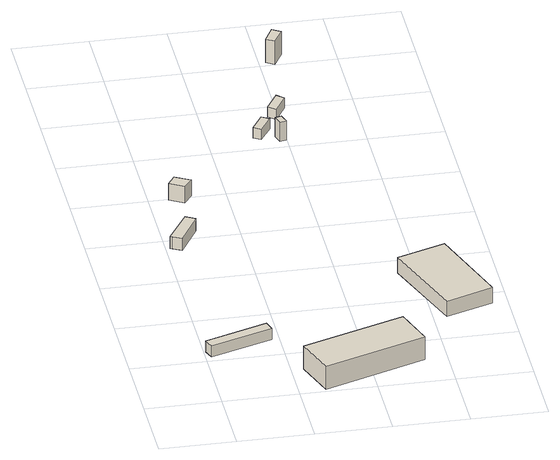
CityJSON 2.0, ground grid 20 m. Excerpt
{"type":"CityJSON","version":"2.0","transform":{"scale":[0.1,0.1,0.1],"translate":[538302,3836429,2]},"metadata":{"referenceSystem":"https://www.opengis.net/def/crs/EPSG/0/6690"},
"CityObjects":{
"building1":{"type":"Building","attributes":{"計測周辺長":40.92,"1/2500図郭":55,"区名":"此花区","町丁目名称":"北港２丁目","街区番号":4,"class":"3001","usage":"431","measuredHeight":3.3,"storeysAboveGround":1,"BuildingDetailAttribute.buildingRoofEdgeArea":51.71,"BuildingDetailAttribute.buildingStructureType":"610","BuildingDetailAttribute.buildingStructureOrgType":"2","BuildingDetailAttribute.detailedUsage":"1730","BuildingDetailAttribute.specifiedBuildingCoverageRate":0.6,"BuildingDetailAttribute.surveyYear":2017,"BuildingHighTideRiskAttribute.description":"1","BuildingHighTideRiskAttribute.rank":"3","BuildingHighTideRiskAttribute.depth":3.59,"BuildingIDAttribute.prefecture":"27","BuildingIDAttribute.city":"27104"},"geometry":[{"type":"Solid","lod":"1","boundaries":[[[[0,1,2,3]],[[2,4,5,3]],[[1,6,4,2]],[[0,7,6,1]],[[3,5,7,0]],[[4,6,7,5]]]]}]},
"building2":{"type":"Building","attributes":{"計測周辺長":27.16,"1/2500図郭":55,"区名":"此花区","町丁目名称":"北港２丁目","街区番号":4,"class":"3003","usage":"431","measuredHeight":3.6,"storeysAboveGround":1,"BuildingDetailAttribute.buildingRoofEdgeArea":33.32,"BuildingDetailAttribute.buildingStructureType":"610","BuildingDetailAttribute.buildingStructureOrgType":"2","BuildingDetailAttribute.detailedUsage":"1730","BuildingDetailAttribute.specifiedBuildingCoverageRate":0.6,"BuildingDetailAttribute.surveyYear":2017,"BuildingTsunamiRiskAttribute.description":"1","BuildingTsunamiRiskAttribute.rank":"1","BuildingTsunamiRiskAttribute.depth":0.05,"BuildingHighTideRiskAttribute.description":"1","BuildingHighTideRiskAttribute.rank":"3","BuildingHighTideRiskAttribute.depth":3.52,"BuildingIDAttribute.prefecture":"27","BuildingIDAttribute.city":"27104"},"geometry":[{"type":"Solid","lod":"1","boundaries":[[[[8,9,10,11,12,13]],[[12,14,15,13]],[[11,16,14,12]],[[10,17,16,11]],[[9,18,17,10]],[[8,19,18,9]],[[13,15,19,8]],[[14,16,17,18,19,15]]]]}]},
"building3":{"type":"Building","attributes":{"計測周辺長":16.32,"1/2500図郭":55,"区名":"此花区","町丁目名称":"北港２丁目","街区番号":4,"class":"3001","usage":"431","measuredHeight":4.8,"storeysAboveGround":1,"BuildingDetailAttribute.buildingRoofEdgeArea":16.41,"BuildingDetailAttribute.buildingStructureType":"610","BuildingDetailAttribute.buildingStructureOrgType":"2","BuildingDetailAttribute.detailedUsage":"1730","BuildingDetailAttribute.specifiedBuildingCoverageRate":0.6,"BuildingDetailAttribute.surveyYear":2017,"BuildingTsunamiRiskAttribute.description":"1","BuildingTsunamiRiskAttribute.rank":"1","BuildingTsunamiRiskAttribute.depth":0.35,"BuildingHighTideRiskAttribute.description":"1","BuildingHighTideRiskAttribute.rank":"3","BuildingHighTideRiskAttribute.depth":3.98,"BuildingIDAttribute.prefecture":"27","BuildingIDAttribute.city":"27104"},"geometry":[{"type":"Solid","lod":"1","boundaries":[[[[20,21,22,23]],[[22,24,25,23]],[[21,26,24,22]],[[20,27,26,21]],[[23,25,27,20]],[[24,26,27,25]]]]}]},
"building4":{"type":"Building","attributes":{"計測周辺長":80.88,"1/2500図郭":55,"区名":"此花区","町丁目名称":"北港２丁目","街区番号":4,"class":"3001","usage":"431","measuredHeight":6.7,"storeysAboveGround":1,"BuildingDetailAttribute.buildingRoofEdgeArea":333.08,"BuildingDetailAttribute.buildingStructureType":"610","BuildingDetailAttribute.buildingStructureOrgType":"2","BuildingDetailAttribute.detailedUsage":"1730","BuildingDetailAttribute.specifiedBuildingCoverageRate":0.6,"BuildingDetailAttribute.surveyYear":2017,"BuildingTsunamiRiskAttribute.description":"1","BuildingTsunamiRiskAttribute.rank":"1","BuildingTsunamiRiskAttribute.depth":0.11,"BuildingHighTideRiskAttribute.description":"1","BuildingHighTideRiskAttribute.rank":"3","BuildingHighTideRiskAttribute.depth":3.83,"BuildingIDAttribute.prefecture":"27","BuildingIDAttribute.city":"27104"},"geometry":[{"type":"Solid","lod":"1","boundaries":[[[[28,29,30,31]],[[30,32,33,31]],[[29,34,32,30]],[[28,35,34,29]],[[31,33,35,28]],[[32,34,35,33]]]]}]},
"building5":{"type":"Building","attributes":{"計測周辺長":16.15,"1/2500図郭":55,"区名":"此花区","町丁目名称":"北港２丁目","街区番号":4,"class":"3001","usage":"431","storeysAboveGround":1,"BuildingDetailAttribute.buildingRoofEdgeArea":13.41,"BuildingDetailAttribute.buildingStructureType":"610","BuildingDetailAttribute.buildingStructureOrgType":"2","BuildingDetailAttribute.detailedUsage":"1730","BuildingDetailAttribute.specifiedBuildingCoverageRate":0.6,"BuildingDetailAttribute.surveyYear":2017,"BuildingTsunamiRiskAttribute.description":"1","BuildingTsunamiRiskAttribute.rank":"1","BuildingTsunamiRiskAttribute.depth":0.36,"BuildingHighTideRiskAttribute.description":"1","BuildingHighTideRiskAttribute.rank":"3","BuildingHighTideRiskAttribute.depth":3.93,"BuildingIDAttribute.prefecture":"27","BuildingIDAttribute.city":"27104"},"geometry":[{"type":"Solid","lod":"1","boundaries":[[[[36,37,38,39]],[[38,40,41,39]],[[37,42,40,38]],[[36,43,42,37]],[[39,41,43,36]],[[40,42,43,41]]]]}]},
"building6":{"type":"Building","attributes":{"計測周辺長":9.12,"1/2500図郭":55,"区名":"此花区","町丁目名称":"北港２丁目","街区番号":4,"class":"3001","usage":"431","measuredHeight":5.7,"storeysAboveGround":1,"BuildingDetailAttribute.buildingRoofEdgeArea":5.03,"BuildingDetailAttribute.buildingStructureType":"610","BuildingDetailAttribute.buildingStructureOrgType":"2","BuildingDetailAttribute.detailedUsage":"1730","BuildingDetailAttribute.specifiedBuildingCoverageRate":0.6,"BuildingDetailAttribute.surveyYear":2017,"BuildingTsunamiRiskAttribute.description":"1","BuildingTsunamiRiskAttribute.rank":"1","BuildingTsunamiRiskAttribute.depth":0.36,"BuildingHighTideRiskAttribute.description":"1","BuildingHighTideRiskAttribute.rank":"3","BuildingHighTideRiskAttribute.depth":3.93,"BuildingIDAttribute.prefecture":"27","BuildingIDAttribute.city":"27104"},"geometry":[{"type":"Solid","lod":"1","boundaries":[[[[44,45,46,47]],[[46,48,49,47]],[[45,50,48,46]],[[44,51,50,45]],[[47,49,51,44]],[[48,50,51,49]]]]}]},
"building7":{"type":"Building","attributes":{"計測周辺長":76.73,"1/2500図郭":55,"区名":"此花区","町丁目名称":"北港２丁目","街区番号":4,"class":"3001","usage":"431","measuredHeight":4.4,"storeysAboveGround":1,"BuildingDetailAttribute.buildingRoofEdgeArea":336.45,"BuildingDetailAttribute.buildingStructureType":"610","BuildingDetailAttribute.buildingStructureOrgType":"2","BuildingDetailAttribute.detailedUsage":"1730","BuildingDetailAttribute.specifiedBuildingCoverageRate":0.6,"BuildingDetailAttribute.surveyYear":2017,"BuildingTsunamiRiskAttribute.description":"1","BuildingTsunamiRiskAttribute.rank":"1","BuildingTsunamiRiskAttribute.depth":0.03,"BuildingHighTideRiskAttribute.description":"1","BuildingHighTideRiskAttribute.rank":"3","BuildingHighTideRiskAttribute.depth":3.55,"BuildingIDAttribute.prefecture":"27","BuildingIDAttribute.city":"27104"},"geometry":[{"type":"Solid","lod":"1","boundaries":[[[[52,53,54,55]],[[54,56,57,55]],[[53,58,56,54]],[[52,59,58,53]],[[55,57,59,52]],[[56,58,59,57]]]]}]},
"building8":{"type":"Building","attributes":{"計測周辺長":17.14,"1/2500図郭":55,"区名":"此花区","町丁目名称":"北港２丁目","街区番号":4,"class":"3001","usage":"431","storeysAboveGround":1,"BuildingDetailAttribute.buildingRoofEdgeArea":15.15,"BuildingDetailAttribute.buildingStructureType":"610","BuildingDetailAttribute.buildingStructureOrgType":"2","BuildingDetailAttribute.detailedUsage":"1730","BuildingDetailAttribute.specifiedBuildingCoverageRate":0.6,"BuildingDetailAttribute.surveyYear":2017,"BuildingTsunamiRiskAttribute.description":"1","BuildingTsunamiRiskAttribute.rank":"2","BuildingTsunamiRiskAttribute.depth":0.53,"BuildingHighTideRiskAttribute.description":"1","BuildingHighTideRiskAttribute.rank":"3","BuildingHighTideRiskAttribute.depth":4.11,"BuildingIDAttribute.prefecture":"27","BuildingIDAttribute.city":"27104"},"geometry":[{"type":"Solid","lod":"1","boundaries":[[[[60,61,62,63]],[[62,64,65,63]],[[61,66,64,62]],[[60,67,66,61]],[[63,65,67,60]],[[64,66,67,65]]]]}]},
"building9":{"type":"Building","attributes":{"計測周辺長":15.36,"1/2500図郭":55,"区名":"此花区","町丁目名称":"北港２丁目","街区番号":4,"class":"3001","usage":"431","measuredHeight":6.8,"storeysAboveGround":1,"BuildingDetailAttribute.buildingRoofEdgeArea":13.28,"BuildingDetailAttribute.buildingStructureType":"610","BuildingDetailAttribute.buildingStructureOrgType":"2","BuildingDetailAttribute.detailedUsage":"1730","BuildingDetailAttribute.specifiedBuildingCoverageRate":0.6,"BuildingDetailAttribute.surveyYear":2017,"BuildingTsunamiRiskAttribute.description":"1","BuildingTsunamiRiskAttribute.rank":"2","BuildingTsunamiRiskAttribute.depth":0.98,"BuildingHighTideRiskAttribute.description":"1","BuildingHighTideRiskAttribute.rank":"3","BuildingHighTideRiskAttribute.depth":4.57,"BuildingIDAttribute.prefecture":"27","BuildingIDAttribute.city":"27104"},"geometry":[{"type":"Solid","lod":"1","boundaries":[[[[68,69,70,71]],[[70,72,73,71]],[[69,74,72,70]],[[68,75,74,69]],[[71,73,75,68]],[[72,74,75,73]]]]}]}
},
"vertices":[
[3,238,6],[169,295,6],[178,267,6],[13,210,6],[178,267,38],[13,210,38],[169,295,38],[3,238,38],
[9,754,6],[64,843,6],[90,828,6],[89,825,6],[38,739,6],[15,751,6],[38,739,41],[15,751,41],[89,825,41],[90,828,41],[64,843,41],[9,754,41],
[49,988,6],[69,1018,6],[109,996,6],[87,966,6],[109,996,54],[87,966,54],[69,1018,54],[49,988,54],
[230,113,4],[503,209,4],[539,101,4],[267,3,4],[539,101,71],[267,3,71],[503,209,71],[230,113,71],
[316,1255,2],[346,1304,2],[366,1291,2],[336,1243,2],[366,1291,32],[336,1243,32],[346,1304,32],[316,1255,32],
[372,1251,2],[389,1256,2],[397,1230,2],[379,1225,2],[397,1230,58],[379,1225,58],[389,1256,58],[372,1251,58],
[550,533,4],[679,578,4],[758,344,4],[632,298,4],[758,344,49],[632,298,49],[679,578,49],[550,533,49],
[371,1350,1],[403,1403,1],[422,1386,1],[391,1335,1],[422,1386,31],[391,1335,31],[403,1403,31],[371,1350,31],
[416,1616,0],[440,1662,0],[463,1647,0],[438,1604,0],[463,1647,68],[438,1604,68],[440,1662,68],[416,1616,68]
]}
